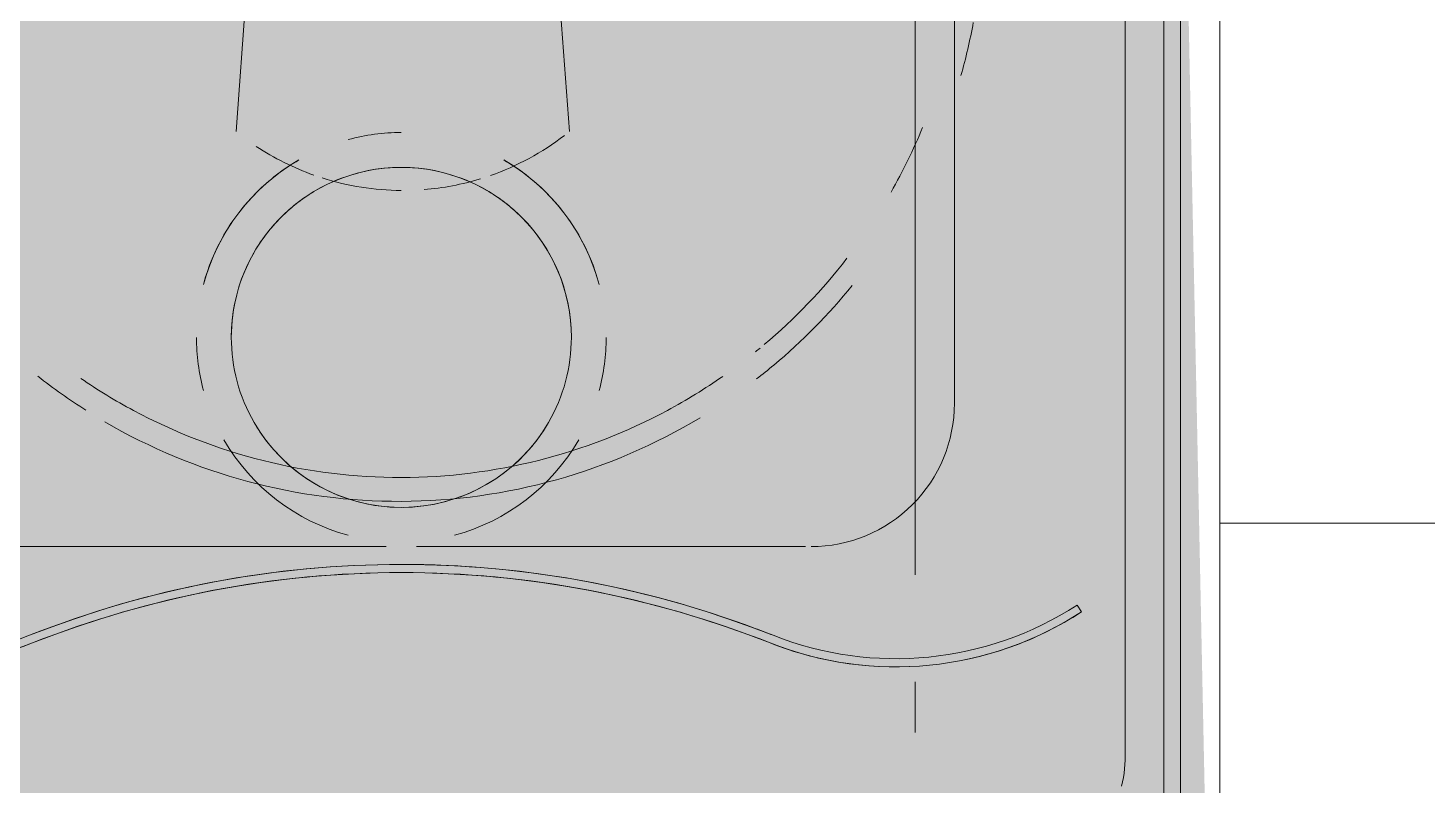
# Model space of a CAD drawing. Header units: metres. Extents: x 149 to 429, y -3 to 162.
# Drawn here: x 368.1636 to 368.5053, y 80.7862 to 80.9712 of the extents above; entities that cross this region are included whole.
import ezdxf

# ---------------------------------------------------------------- set-up
doc = ezdxf.new("R2010")
doc.units = ezdxf.units.M
doc.layers.add('1053_ARQ_BASE_MATADOURO_dwg', color=7, linetype='Continuous', lineweight=5, true_color=0x767676)
for name, color, linetype, lineweight in [('A-EQUIPAMENTOS', 7, 'Continuous', 5), ('A_lay', 7, 'Continuous', 5), ('P-PIPE', 7, 'Continuous', 5), ('P-SANR-FIXT', 7, 'Continuous', 5)]:
    doc.layers.add(name, color=color, linetype=linetype, lineweight=lineweight)

# ---------------------------------------------------------------- blocks, each defined once
blk = doc.blocks.new('UT_Bacia com caixa acoplada - UT_Bacia com caixa acoplada-3635844-TÉRREO 1_20 - Dependente 2')
at = {"layer": 'P-SANR-FIXT', "color": 9, "true_color": 0xc0c0c0}
for p, q in [((-0.186147365608182, -0.09910397061048262), (-0.186147365608182, -0.4288368561510854)), ((-0.1766577445159081, -0.1971312822353118), (-0.1766577445159081, -0.4410690897938023)), ((-0.1649502152918752, -0.234689592431541), (-0.1660384845797283, -0.2330115966159575))]:
    blk.add_line(p, q, dxfattribs=at)
at = {"layer": 'P-SANR-FIXT', "color": 254, "true_color": 0xe0e0e0}
for p, q in [((-0.1254039361198851, -0.2035675555669597), (-0.1254039361198851, -0.2159027775621335)), ((-0.1254039361198851, -0.2420639647188144), (-0.1254039361198851, -0.2601372594936344)), ((-0.1254039361198851, -0.2839362304635866), (-0.1254039361198851, -0.3903764843813055))]:
    blk.add_line(p, q, dxfattribs=at)
at = {"layer": 'P-SANR-FIXT', "color": 254, "true_color": 0xd3d3d3}
for p, q in [((-0.1660384845797283, -0.2330115966159575), (-0.1649502152918752, -0.234689592431541)), ((-0.09865876103205383, -0.2489362304634776), (-0.003728311832253139, -0.2489362304634776)), ((0.003728311832253411, -0.2489362304634776), (0.09865876103205418, -0.2489362304634776)), ((-0.1254039361198851, -0.2601372594936344), (-0.1254039361198851, -0.2839362304635866)), ((-0.1350163337956004, -0.4314362304634775), (-0.1350163337956004, -0.2839362304634773))]:
    blk.add_line(p, q, dxfattribs=at)
at = {"layer": 'P-SANR-FIXT', "color": 9, "true_color": 0xc0c0c0, "flags": 128}
blk.add_lwpolyline([(-0.1758237596476633, -0.190515484450095), (-0.1760676647427128, -0.1915534513372313), (-0.1762698671351423, -0.1926003415638143), (-0.1764300433442298, -0.1936544803290089), (-0.1765479371218225, -0.1947141812354957), (-0.1766233598634452, -0.1957777489880098), (-0.1766561909086613, -0.196843482104979), (-0.1766577445159081, -0.1971312822353118)], dxfattribs=at)
at = {"layer": 'P-SANR-FIXT', "color": 9, "true_color": 0xc0c0c0}
for centre, radius, start, end in [((-0.1206777970490052, -0.3029529656485584), 0.08336298384423603, 68.40751325301024, 122.9655480446208), ((-0.1206777970490052, -0.3029529656485584), 0.08136298384423606, 68.40751325301197, 122.9655480446209), ((-0.1206777970490052, -0.3029529656485584), 0.08136298384423603, 68.40751325301034, 122.9655480446212), ((0.1206777970490052, -0.3029529656485584), 0.08336298384423607, 57.03445195537844, 111.5924867469914), ((0.1206777970490052, -0.3029529656485584), 0.08136298384423604, 57.03445195537801, 111.5924867469908), ((0.1206777970490052, -0.3029529656485584), 0.08136298384423603, 57.03445195537842, 111.5924867469904), ((6.728626816130802e-17, 0.001961168904827609), 0.2445634715555092, 248.4075132530095, 291.5924867469886), ((6.728626816130802e-17, 0.001961168904827609), 0.2465634715555092, 248.407513253009, 291.5924867469887)]:
    blk.add_arc(centre, radius, start, end, dxfattribs=at)
at = {"layer": 'P-SANR-FIXT', "color": 254, "true_color": 0xd3d3d3}
for centre, radius, start, end in [((-0.1206777970490052, -0.3029529656485584), 0.08336298384423609, 82.04702195091305, 109.326039346718), ((-0.1206777970490052, -0.3029529656485584), 0.08336298384423604, 68.40751325301059, 82.04702195091305), ((0.1206777970490052, -0.3029529656485584), 0.08336298384423609, 84.31346935118421, 111.5924867469907), ((-0.1206777970490052, -0.3029529656485584), 0.08336298384423615, 109.326039346718, 122.9655480446204), ((6.728626816130802e-17, 0.001961168904827609), 0.2445634715555096, 248.4075132530101, 269.9999999999996), ((6.728626816130802e-17, 0.001961168904827609), 0.2445634715555092, 269.9999999999996, 291.5924867469892), ((6.728626816130802e-17, 0.001961168904827609), 0.2465634715555095, 280.7962433734938, 291.5924867469886), ((6.728626816130802e-17, 0.001961168904827609), 0.2465634715555092, 249.4851837268054, 269.9999999999989), ((6.728626816130802e-17, 0.001961168904827609), 0.2465634715555091, 269.9999999999989, 280.7962433734937), ((-0.1000163337955999, -0.2839362304634781), 0.03499999999999998, 89.99999999999977, 180)]:
    blk.add_arc(centre, radius, start, end, dxfattribs=at)
at = {"layer": 'P-SANR-FIXT', "color": 254, "true_color": 0xe0e0e0}
blk.add_arc((6.728626816130802e-17, 0.001961168904827609), 0.2465634715555092, 248.4075132530093, 249.4851837268054, dxfattribs=at)
blk = doc.blocks.new('AN_ESG_Anel de vedação para VS - ESG_Anel de vedação para VS-V79-TÉRREO 1_20 - Dependente 2')
at = {"layer": 'P-PIPE', "color": 254, "true_color": 0xd3d3d3}
for centre, radius, start, end in [((2.979563010503018e-18, -4.556709496215828e-18), 0.04999999999999997, 105.0000000000003, 150.0000000000003), ((2.979563010503018e-18, -4.556709496215828e-18), 0.05000000000000002, 104.9999999999999, 149.9999999999999), ((2.979563010503018e-18, -4.556709496215828e-18), 0.05000000000000004, 30.00000000000037, 75.00000000000036), ((2.979563010503018e-18, -4.556709496215828e-18), 0.04999999999999997, 29.99999999999994, 74.9999999999999), ((-6.943623817336208e-18, 9.735045887547105e-18), 0.04149999999999996, 30.00000000000017, 150), ((-6.943623817336208e-18, 9.735045887547105e-18), 0.04149999999999998, 45.00000000000055, 150.0000000000003), ((-6.943623817336208e-18, 9.735045887547105e-18), 0.04150000000000004, 30.00000000000064, 45.00000000000062)]:
    blk.add_arc(centre, radius, start, end, dxfattribs=at)
at = {"layer": 'P-PIPE', "color": 254, "true_color": 0xe0e0e0}
for centre, radius, start, end in [((-6.943623817336208e-18, 9.735045887547105e-18), 0.04150000000000003, 149.9999999999999, 179.9999999999998), ((-6.943623817336208e-18, 9.735045887547105e-18), 0.04149999999999997, 150.0000000000003, 180.0000000000002), ((-6.943623817336208e-18, 9.735045887547105e-18), 0.04150000000000004, 2.480832651541543e-13, 30.00000000000018), ((-6.943623817336208e-18, 9.735045887547105e-18), 0.04150000000000003, 6.755887923414823e-13, 30.00000000000063), ((2.979563010503018e-18, -4.556709496215828e-18), 0.04999999999999997, 165.0000000000003, 180.0000000000002), ((2.979563010503018e-18, -4.556709496215828e-18), 0.05000000000000002, 164.9999999999998, 179.9999999999999), ((2.979563010503018e-18, -4.556709496215828e-18), 0.05000000000000002, 3.70255542920984e-13, 15.00000000000037), ((2.979563010503018e-18, -4.556709496215828e-18), 0.05000000000000005, 359.9999999999996, 14.99999999999995), ((-6.943623817336208e-18, 9.735045887547105e-18), 0.04150000000000004, 179.9999999999997, 224.9999999999994), ((-6.943623817336208e-18, 9.735045887547105e-18), 0.04149999999999997, 180.0000000000002, 5.088887490341627e-14), ((-6.943623817336208e-18, 9.735045887547105e-18), 0.04150000000000003, 329.9999999999993, 359.9999999999993), ((2.979563010503018e-18, -4.556709496215828e-18), 0.05000000000000004, 194.9999999999998, 224.9999999999998), ((2.979563010503018e-18, -4.556709496215828e-18), 0.04999999999999998, 194.9999999999994, 239.9999999999992), ((2.979563010503018e-18, -4.556709496215828e-18), 0.05000000000000004, 299.999999999999, 344.999999999999), ((2.979563010503018e-18, -4.556709496215828e-18), 0.04999999999999998, 314.9999999999995, 344.9999999999994), ((-6.943623817336208e-18, 9.735045887547105e-18), 0.04150000000000004, 314.9999999999992, 329.9999999999993), ((-6.943623817336208e-18, 9.735045887547105e-18), 0.04149999999999996, 224.9999999999993, 239.9999999999993), ((-6.943623817336208e-18, 9.735045887547105e-18), 0.04150000000000003, 299.9999999999993, 314.9999999999993), ((2.979563010503018e-18, -4.556709496215828e-18), 0.05000000000000004, 224.9999999999998, 239.9999999999997), ((-6.943623817336208e-18, 9.735045887547105e-18), 0.04149999999999996, 239.9999999999993, 269.9999999999993), ((-6.943623817336208e-18, 9.735045887547105e-18), 0.04150000000000002, 284.9999999999993, 299.9999999999993), ((2.979563010503018e-18, -4.556709496215828e-18), 0.04999999999999997, 299.9999999999995, 314.9999999999995), ((-6.943623817336208e-18, 9.735045887547105e-18), 0.04149999999999996, 269.9999999999993, 284.9999999999993), ((2.979563010503018e-18, -4.556709496215828e-18), 0.04999999999999995, 269.9999999999992, 284.9999999999991)]:
    blk.add_arc(centre, radius, start, end, dxfattribs=at)
blk = doc.blocks.new('1053_ARQ_BASE_MATADOURO_dwg_acoplada-V64-TÉRREO 1_20 - Dependente 2')
at = {"layer": 'A-EQUIPAMENTOS', "true_color": 0xe2e2e2}
h = blk.add_hatch(color=254, dxfattribs=at)
h.paths.add_polyline_path([(-0.1885099767980883, -0.005489823801536295), (0.1997696623142587, -0.0115505324239819), (0.1898451967779362, -0.4911843262677378), (0.1579562819165702, -0.5759980215533193), (0.08918642119072065, -0.6372831408435375), (-0.004604764457962302, -0.665443604815289), (-0.09605990424851953, -0.6412719678431588), (-0.1350053957725184, -0.6026065997763353), (-0.1797985945307202, -0.5348198871084627), (-0.2002434101830746, -0.4710121701607884), (-0.1892933774081066, -0.005489823940489805)])
h.paths.add_polyline_path([(-0.1568787480512725, -0.005489818191626182), (-0.07291134225201713, -0.08890038774248132), (0.1632537935499411, -0.007540405645678948), (-0.02455669342816546, -0.006337365551032781)])
at = {"layer": 'A-EQUIPAMENTOS', "color": 253, "true_color": 0xaaaaaa}
for p, q in [((0.1997697473786175, -0.09899320012566878), (0.1997697473786175, -0.4897107035869385)), ((0.190199979775258, -0.1626860492531819), (0.190199979775258, -0.4897107035869795))]:
    blk.add_line(p, q, dxfattribs=at)
at = {"layer": 'A-EQUIPAMENTOS', "color": 254, "true_color": 0xd5d5d5}
for p, q in [((-0.03759551558371754, -0.3878125657144552), (-0.04032973489890424, -0.3502170501307092)), ((0.0410132897276867, -0.3502170501307092), (0.03827907041250001, -0.3878125657144552))]:
    blk.add_line(p, q, dxfattribs=at)
at = {"layer": 'A-EQUIPAMENTOS', "color": 9, "true_color": 0xc3c3c3}
for centre, radius, start, end in [((-0.0005720300360116809, -0.4024978483693554), 0.1425111836886784, 89.77001808573839, 120.2356984456427), ((-0.000572030036011098, -0.4024978483692128), 0.1425111836885359, 58.95086054201772, 89.77001808573839), ((-0.0002370881699176319, -0.4036265845579673), 0.13782114926366, 89.90143633048149, 118.2137104110819), ((-0.0002370881699175834, -0.403626584557938), 0.1378211492636306, 61.77219567787944, 89.90143633048147)]:
    blk.add_arc(centre, radius, start, end, dxfattribs=at)
at = {"layer": 'A-EQUIPAMENTOS', "color": 254, "true_color": 0xd5d5d5}
for centre, radius, start, end in [((-0.0005720300360116809, -0.4024978483693554), 0.1425111836886784, 122.433360663095, 128.2178875075793), ((-0.0002370881699176319, -0.4036265845579673), 0.1378211492636601, 118.2137104110819, 124.4667045972903), ((-0.0002370881699175834, -0.403626584557938), 0.1378211492636306, 55.17066398271427, 61.77219567787944), ((-0.000572030036011098, -0.4024978483692128), 0.142511183688536, 50.06378827688271, 52.22036255085585), ((-0.0005720300360236575, -0.4024978483691963), 0.1425111836885314, 39.07034900351461, 50.06378827687457), ((-0.0002370881699175834, -0.403626584557938), 0.1378211492636306, 50.42208110102828, 51.03942034108276), ((-0.0002370881698697952, -0.4036265845580737), 0.1378211492637047, 37.71693135495313, 49.87942011262432), ((0.0003417774144730425, -0.4006536314267848), 0.06479213414208143, 90.30223567192971, 107.6349596430208), ((0.0003417774143767081, -0.4006536314267631), 0.06479213414205924, 72.99029573374098, 85.39320660849758), ((0.0003417774143989125, -0.4006536314268644), 0.06479213414213154, 109.5922818910303, 123.5008936520357), ((0.0003417774143350434, -0.4006536314268246), 0.06479213414213114, 52.45203700773982, 70.70995378077869), ((-0.0005720300360236575, -0.4024978483691963), 0.1425111836885314, 10.35755846805995, 15.71962962835685)]:
    blk.add_arc(centre, radius, start, end, dxfattribs=at)
at = {"layer": 'A-EQUIPAMENTOS', "color": 254, "true_color": 0xe1e1e1}
blk.add_arc((-0.0002370881698697952, -0.4036265845580737), 0.1378211492637048, 22.3327280689572, 29.63790879650611, dxfattribs=at)
blk = doc.blocks.new('1053_ARQ_BASE_MATADOURO_dwg_arq geral tgov-4039641-TÉRREO 1_20 - Dependente 2')
at = {"layer": 'A_lay', "true_color": 0xaaaaaa}
h = blk.add_hatch(dxfattribs=at)
h.set_pattern_fill('FP_9', color=253, style=0, pattern_type=2)
h.set_pattern_definition([(90, (-0.43, 0), (-0.6125, 3.750480822388769e-17), []), (180, (-0.43, 0), (-7.500961644777538e-17, -0.6125), [])])
h.paths.add_polyline_path([(33.39822966559106, -2.44784970763558), (33.39005279484002, -2.336813861293972), (33.39822966559106, -2.288367716530024), (33.40640653633821, -2.29638141773033), (33.40640653633821, -2.397166472628573)])
h.paths.add_polyline_path([(31.83006498345653, -2.590337736531992), (32.07822966552344, -2.585054363854047), (32.07822966552344, -1.360337736084883), (31.99822966370272, -1.360337737947553), (31.57396809628698, -1.784604303538716), (31.55982596066316, -1.770462168380541), (31.9982296655656, -1.340337736531895), (32.09822966554208, -1.346195600926777), (32.09822966803853, -2.590337723865946), (32.97822966554673, -2.580063154920824), (32.97822966554673, -1.360337736084883), (32.69822787267089, -1.360339528953856), (32.27396809635689, -1.784604303538647), (32.25982596073293, -1.770462168380194), (32.6982296655188, -1.340337736531895), (33.0123718011892, -1.346195600926777), (33.42892799920289, -1.778167539158531), (33.42249373428067, -1.784601803869511), (32.99822966556523, -1.360337736084883), (32.99822967724536, -2.590337723865946), (33.39035598840805, -2.585054363854047), (33.39822966559106, -2.44784970763558), (33.40640653633821, -2.59033772349344), (33.79822966549547, -2.585054363854047), (33.79822966549547, -1.360337736084883), (33.59822966554209, -1.360337736084883), (33.59822966554375, -1.340337736531895), (33.79822966549547, -1.33833798036249), (33.79822966549547, -0.5403377357869252), (32.49990418984085, -0.5403377357869252), (32.49990418984085, -0.5203377362339374), (33.79822966549547, -0.5203377362339374), (33.79822966549547, 0.7096622604878315), (31.64822966558858, 0.7096622623505017), (31.64822966547229, -0.7203377373515494), (31.3782296655701, -0.9803377389905873), (31.3782296655701, -1.340337738394565), (31.39822966547217, -1.346195600926777), (31.39822966547217, -1.360337737947553), (31.19822966551879, -1.360337737947553), (31.19822967201003, -2.590337723865946), (31.82791450107479, -2.590337723865946)])
h.paths.add_polyline_path([(32.38339294388421, -2.584848022531796), (32.69549398008012, -2.572539998526298), (32.67970626495907, -2.566392060369181), (32.45902734594421, -2.509715176655277), (32.38545728396516, -2.582797378301478)])
h.paths.add_polyline_path([(32.97822966554673, -2.590337723865946), (32.34961111823314, -2.585498427620577), (32.34004142331659, -2.574622032052993), (32.35167963012108, -2.05444157594287), (32.36290796080072, -2.0508285947457), (32.41250386946673, -1.979505139154429), (32.49398386001402, -1.936538050224904), (32.58609878600665, -1.936538033952651), (32.66823930205481, -1.980255806933235), (32.71960968453018, -2.055517894237872), (32.74004135305855, -2.119542273944098), (32.74004143919781, -2.578788168292139), (32.86926999353336, -2.585054363854047)])
h.paths.add_polyline_path([(31.48298628418701, -2.58484793312488), (31.79508739105156, -2.572539999373534), (31.77929960537774, -2.566391970962127), (31.55862059624339, -2.509715176655277), (31.48505062426797, -2.582797288894562)])
h.paths.add_polyline_path([(31.19822967201003, -2.590337723865946), (31.43963476373582, -2.567305094222049), (31.44983925261197, -2.097990779332588), (31.48144814114043, -2.014339729814195), (31.55982596066316, -1.942727013687805), (31.63526015073573, -1.924894119495031), (31.68569212630959, -1.936537944545735), (31.76783272102194, -1.980255806933235), (31.81920302483299, -2.055517804830887), (31.83963469347765, -2.119511192494337), (31.83963477961704, -2.578787159810047), (31.72615405031057, -2.584848009049702), (31.40682449345147, -2.586316306705577)])
h.paths.add_polyline_path([(33.33759692668674, -2.222328154900202), (33.35460424980258, -2.195586064349797), (33.39611333571045, -2.178598915310612), (33.38238361738827, -2.187033293926011), (33.34046915341153, -2.220244026059224)])
at = {"extrusion": (0, 0, -1), "zscale": -1, "rotation": 179.9999898619997}
blk.add_blockref('1053_ARQ_BASE_MATADOURO_dwg_acoplada-V64-TÉRREO 1_20 - Dependente 2', (-31.6398650332121, -2.590337723493781), dxfattribs=at)
blk = doc.blocks.new('1053_ARQ_BASE_MATADOURO_dwg-3625622-TÉRREO 1_20 - Dependente 2')
blk.add_blockref('1053_ARQ_BASE_MATADOURO_dwg_arq geral tgov-4039641-TÉRREO 1_20 - Dependente 2', (130.2097949645677, 83.1860339743535))

msp = doc.modelspace()

# ---------------------------------------------------------------- block references
at = {"layer": '1053_ARQ_BASE_MATADOURO_dwg', "color": 253, "true_color": 0xaaaaaa}
msp.add_blockref('1053_ARQ_BASE_MATADOURO_dwg-3625622-TÉRREO 1_20 - Dependente 2', (206.4050371545499, 0), dxfattribs=at)
at = {"layer": 'P-PIPE', "color": 254, "true_color": 0xe0e0e0, "rotation": 180}
msp.add_blockref('AN_ESG_Anel de vedação para VS - ESG_Anel de vedação para VS-V79-TÉRREO 1_20 - Dependente 2', (368.2546971513563, 80.89569623782121), dxfattribs=at)
at = {"layer": 'P-SANR-FIXT', "color": 9, "true_color": 0xc0c0c0, "rotation": 180}
msp.add_blockref('UT_Bacia com caixa acoplada - UT_Bacia com caixa acoplada-3635844-TÉRREO 1_20 - Dependente 2', (368.2546971513563, 80.5956962378212), dxfattribs=at)

doc.saveas('drawing.dxf')
